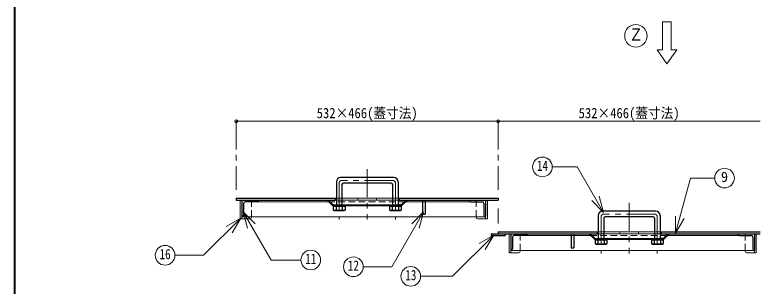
# Model space of a CAD drawing. Units: millimetres at full size, sheet at 1:10; details may follow other scales. Extents: x -2096 to 1954, y -1403 to 1407.
# Drawn here: x -2096 to -775, y 3 to 486 of the extents above; entities that cross this region are included whole.
import ezdxf
from ezdxf.enums import TextEntityAlignment as Align

# ---------------------------------------------------------------- set-up
doc = ezdxf.new("R2010")
doc.units = ezdxf.units.MM
doc.header["$LTSCALE"] = 10
doc.header["$PDMODE"] = 32
doc.header["$PDSIZE"] = 5
doc.linetypes.add('CHAIN1', pattern=[8, 5, -1, 1, -1])
doc.linetypes.add('DASHED1', pattern=[1.8, 1.2, -0.6])
doc.layers.add('0-0_ﾚｲﾔ1', color=4, linetype='Continuous', lineweight=9)
doc.styles.add('ＭＳ ゴシック', font='')
doc.styles.get('ＭＳ ゴシック').set_extended_font_data('MS Gothic')

msp = doc.modelspace()

# ---------------------------------------------------------------- linework, layer by layer
at = {"layer": '0-0_ﾚｲﾔ1', "color": 1, "lineweight": 40}
msp.add_line((-2096.01, -1403.12), (-2096.01, 1406.88), dxfattribs=at)
at = {"layer": '0-0_ﾚｲﾔ1', "color": 7, "lineweight": 18}
for p, q in [((-943.51, 473.88), (-928.51, 473.88)), ((-943.51, 473.88), (-943.51, 423.88)), ((-936.01, 398.88), (-953.51, 423.88)), ((-953.51, 423.88), (-943.51, 423.88)), ((-936.01, 398.88), (-918.51, 423.88)), ((-1095.3, 215.6), (-1139.9, 215.6)), ((-1048.41, 134.39), (-1095.3, 215.6)), ((-920.31, 97.84), (-894.09, 195.68)), ((-894.09, 195.68), (-850.91, 195.68)), ((-1524.01, 159.88), (-1526.01, 159.88)), ((-1485.6, 159.88), (-1514.01, 159.88)), ((-1485.6, 159.88), (-1485.6, 156.68)), ((-1452.43, 159.88), (-1452.43, 156.68)), ((-1424.01, 159.88), (-1452.43, 159.88)), ((-1412.01, 159.88), (-1414.01, 159.88)), ((-1048.41, 134.39), (-1056.18, 163.36)), ((-1695.21, 155.88), (-1692.01, 155.88)), ((-1695.21, 155.88), (-1695.21, 122.88)), ((-1526.01, 156.68), (-1524.01, 156.68)), ((-1525.01, 148.18), (-1524.01, 148.18)), ((-1525.01, 146.68), (-1524.01, 146.68)), ((-1514.01, 156.68), (-1485.6, 156.68)), ((-1514.01, 148.18), (-1513.01, 148.18)), ((-1514.01, 146.68), (-1513.01, 146.68)), ((-1452.43, 156.68), (-1424.01, 156.68)), ((-1425.01, 148.18), (-1424.01, 148.18)), ((-1425.01, 146.68), (-1424.01, 146.68)), ((-1414.01, 156.68), (-1412.01, 156.68)), ((-1414.01, 148.18), (-1413.01, 148.18)), ((-1414.01, 146.68), (-1413.01, 146.68)), ((-1255.31, 155.88), (-1258.51, 155.88)), ((-1255.31, 155.88), (-1255.31, 122.88)), ((-1048.41, 134.39), (-1069.63, 155.6)), ((-1689.59, 135.36), (-1668.37, 114.14)), ((-1689.59, 135.36), (-1681.82, 106.38)), ((-1368.76, 135.38), (-1389.97, 114.17)), ((-1368.76, 135.38), (-1376.52, 106.4)), ((-1694.2, 124.44), (-1760.37, 58.27)), ((-1694.2, 124.44), (-1720.18, 109.44)), ((-1694.2, 124.44), (-1709.2, 98.46)), ((-1695.21, 122.88), (-1692.01, 122.88)), ((-1692.01, 126.68), (-1692.01, 122.88)), ((-1258.51, 126.68), (-1258.51, 122.88)), ((-1255.31, 122.88), (-1258.51, 122.88)), ((-920.31, 97.84), (-920.31, 127.84)), ((-920.31, 97.84), (-905.31, 123.82)), ((-1244.05, 94.36), (-1317.6, 20.81)), ((-1244.05, 94.36), (-1270.03, 79.36)), ((-1244.05, 94.36), (-1259.05, 68.38)), ((-1216.71, 95.88), (-1213.51, 95.88)), ((-1216.71, 95.88), (-1216.71, 62.88)), ((-1060.01, 99.88), (-1058.01, 99.88)), ((-1058.01, 96.68), (-1060.01, 96.68)), ((-1048.01, 99.88), (-1019.6, 99.88)), ((-1019.6, 96.68), (-1048.01, 96.68)), ((-1019.6, 99.88), (-1019.6, 96.68)), ((-986.43, 99.88), (-986.43, 96.68)), ((-986.43, 99.88), (-958.01, 99.88)), ((-958.01, 96.68), (-986.43, 96.68)), ((-948.01, 99.88), (-946.01, 99.88)), ((-946.01, 96.68), (-948.01, 96.68)), ((-776.81, 95.88), (-780.01, 95.88)), ((-776.81, 95.88), (-776.81, 62.88)), ((-1059.01, 88.18), (-1058.01, 88.18)), ((-1059.01, 86.68), (-1058.01, 86.68)), ((-1048.01, 88.18), (-1047.01, 88.18)), ((-1048.01, 86.68), (-1047.01, 86.68)), ((-958.01, 88.18), (-959.01, 88.18)), ((-958.01, 86.68), (-959.01, 86.68)), ((-947.01, 88.18), (-948.01, 88.18)), ((-947.01, 86.68), (-948.01, 86.68)), ((-1213.51, 66.68), (-1213.51, 62.88)), ((-780.01, 66.68), (-780.01, 62.88)), ((-1760.37, 58.27), (-1811.19, 58.27)), ((-1216.71, 62.88), (-1213.51, 62.88)), ((-776.81, 62.88), (-780.01, 62.88)), ((-1317.6, 20.81), (-1374.05, 20.81))]:
    msp.add_line(p, q, dxfattribs=at)
at = {"layer": '0-0_ﾚｲﾔ1'}
for p, q in [((-1702.01, 296.88), (-1236.01, 296.88)), ((-1236.01, 296.88), (-770.01, 296.88)), ((-1485.6, 159.88), (-1452.43, 159.88)), ((-1537.51, 153.68), (-1665.01, 153.68)), ((-1485.6, 156.68), (-1452.43, 156.68)), ((-1370.51, 153.68), (-1400.51, 153.68)), ((-1285.51, 153.68), (-1366.01, 153.68)), ((-1692.01, 126.68), (-1258.51, 126.68)), ((-1678.21, 122.88), (-1692.01, 122.88)), ((-1675.21, 125.88), (-1675.21, 126.68)), ((-1275.31, 125.88), (-1275.31, 126.68)), ((-1272.31, 122.88), (-1258.51, 122.88)), ((-1186.51, 93.68), (-1106.01, 93.68)), ((-1101.51, 93.68), (-1071.51, 93.68)), ((-1019.6, 99.88), (-986.43, 99.88)), ((-1019.6, 96.68), (-986.43, 96.68)), ((-934.51, 93.68), (-807.01, 93.68)), ((-1213.51, 66.68), (-780.01, 66.68)), ((-1196.71, 65.88), (-1196.71, 66.68)), ((-796.81, 65.88), (-796.81, 66.68)), ((-1199.71, 62.88), (-1213.51, 62.88)), ((-793.81, 62.88), (-780.01, 62.88))]:
    msp.add_line(p, q, dxfattribs=at)
at = {"layer": '0-0_ﾚｲﾔ1', "linetype": 'CHAIN1'}
for p, q in [((-1702.01, 296.88), (-1702.01, 174.88)), ((-1236.01, 296.88), (-1236.01, 174.88)), ((-1469.01, 211.68), (-1469.01, 121.68)), ((-1519.01, 186.68), (-1519.01, 121.68)), ((-1424.01, 191.68), (-1514.01, 191.68)), ((-1419.01, 186.68), (-1419.01, 121.68)), ((-1003.01, 151.68), (-1003.01, 61.68)), ((-1236.01, 141.68), (-1236.01, 114.88)), ((-1053.01, 126.68), (-1053.01, 61.68)), ((-958.01, 131.68), (-1048.01, 131.68)), ((-953.01, 126.68), (-953.01, 61.68))]:
    msp.add_line(p, q, dxfattribs=at)
at = {"layer": '0-0_ﾚｲﾔ1', "color": 5, "lineweight": 25}
for p, q in [((-1524.01, 189.18), (-1524.01, 146.18)), ((-1421.51, 196.68), (-1516.51, 196.68)), ((-1426.51, 186.68), (-1511.51, 186.68)), ((-1414.01, 189.18), (-1414.01, 146.18)), ((-1514.01, 184.18), (-1514.01, 146.18)), ((-1424.01, 184.18), (-1424.01, 146.18)), ((-1702.01, 159.88), (-1702.01, 156.68)), ((-1412.01, 159.88), (-1236.01, 159.88)), ((-1236.01, 159.88), (-1236.01, 156.68)), ((-1702.01, 156.68), (-1526.01, 156.68)), ((-1692.01, 156.68), (-1692.01, 126.68)), ((-1689.01, 150.68), (-1689.01, 129.68)), ((-1665.01, 153.68), (-1686.01, 153.68)), ((-1531.39, 147.56), (-1540.51, 156.68)), ((-1530.77, 149.06), (-1538.39, 156.68)), ((-1529.51, 145.68), (-1528.01, 146.18)), ((-1529.51, 145.68), (-1508.51, 145.68)), ((-1529.51, 145.68), (-1529.51, 138.68)), ((-1529.27, 146.68), (-1525.01, 146.68)), ((-1528.01, 146.18), (-1510.01, 146.18)), ((-1524.51, 145.68), (-1524.51, 138.68)), ((-1513.51, 145.68), (-1513.51, 138.68)), ((-1513.01, 148.18), (-1425.01, 148.18)), ((-1429.51, 145.68), (-1428.01, 146.18)), ((-1429.51, 145.68), (-1408.51, 145.68)), ((-1428.01, 146.18), (-1410.01, 146.18)), ((-1425.01, 148.18), (-1425.01, 146.68)), ((-1424.51, 145.68), (-1424.51, 138.68)), ((-1419.01, 146.18), (-1413.51, 145.68)), ((-1413.51, 145.68), (-1410.01, 146.18)), ((-1407.25, 149.06), (-1399.63, 156.68)), ((-1406.63, 147.56), (-1397.51, 156.68)), ((-1370.51, 156.68), (-1370.51, 131.68)), ((-1366.01, 156.68), (-1366.01, 131.68)), ((-1285.51, 153.68), (-1264.51, 153.68)), ((-1261.51, 150.68), (-1261.51, 129.68)), ((-1258.51, 156.68), (-1258.51, 126.68)), ((-1529.51, 138.68), (-1508.51, 138.68)), ((-1529.51, 138.68), (-1528.01, 138.18)), ((-1528.01, 138.18), (-1524.51, 138.68)), ((-1528.01, 138.18), (-1510.01, 138.18)), ((-1524.51, 138.68), (-1519.01, 138.18)), ((-1519.01, 138.18), (-1513.51, 138.68)), ((-1513.51, 138.68), (-1510.01, 138.18)), ((-1429.51, 138.68), (-1408.51, 138.68)), ((-1428.01, 138.18), (-1410.01, 138.18)), ((-1408.51, 138.68), (-1410.01, 138.18)), ((-955.51, 136.68), (-1050.51, 136.68)), ((-1370.51, 131.68), (-1366.01, 131.68)), ((-1058.01, 129.18), (-1058.01, 86.18)), ((-1048.01, 124.18), (-1048.01, 86.18)), ((-960.51, 126.68), (-1045.51, 126.68)), ((-958.01, 124.18), (-958.01, 86.18)), ((-948.01, 129.18), (-948.01, 86.18)), ((-1248.51, 96.68), (-1248.51, 93.48)), ((-1248.51, 96.68), (-1060.01, 96.68)), ((-1248.51, 93.48), (-1223.51, 93.48)), ((-1236.01, 99.88), (-1236.01, 96.68)), ((-1236.01, 99.88), (-1060.01, 99.88)), ((-1223.51, 96.68), (-1223.51, 93.48)), ((-1213.51, 96.68), (-1213.51, 66.68)), ((-1186.51, 93.68), (-1207.51, 93.68)), ((-1101.51, 96.68), (-1101.51, 71.68)), ((-1065.39, 87.56), (-1074.51, 96.68)), ((-1064.77, 89.06), (-1072.39, 96.68)), ((-1060.01, 99.88), (-1060.01, 96.68)), ((-946.01, 99.88), (-770.01, 99.88)), ((-941.25, 89.06), (-933.63, 96.68)), ((-940.63, 87.56), (-931.51, 96.68)), ((-807.01, 93.68), (-786.01, 93.68)), ((-780.01, 96.68), (-780.01, 66.68)), ((-1210.51, 90.68), (-1210.51, 69.68)), ((-1063.51, 85.68), (-1062.01, 86.18)), ((-1063.51, 85.68), (-1042.51, 85.68)), ((-1063.51, 85.68), (-1063.51, 78.68)), ((-1063.27, 86.68), (-1059.01, 86.68)), ((-1062.01, 86.18), (-1044.01, 86.18)), ((-1058.51, 85.68), (-1058.51, 78.68)), ((-1047.51, 85.68), (-1047.51, 78.68)), ((-1047.01, 88.18), (-1047.01, 86.68)), ((-1047.01, 86.68), (-959.01, 86.68)), ((-963.51, 85.68), (-962.01, 86.18)), ((-963.51, 85.68), (-942.51, 85.68)), ((-962.01, 86.18), (-944.01, 86.18)), ((-958.51, 85.68), (-958.51, 78.68)), ((-953.01, 86.18), (-947.51, 85.68)), ((-947.51, 85.68), (-944.01, 86.18)), ((-783.01, 90.68), (-783.01, 69.68)), ((-1063.51, 78.68), (-1042.51, 78.68)), ((-1063.51, 78.68), (-1062.01, 78.18)), ((-1062.01, 78.18), (-1058.51, 78.68)), ((-1062.01, 78.18), (-1044.01, 78.18)), ((-1058.51, 78.68), (-1053.01, 78.18)), ((-1053.01, 78.18), (-1047.51, 78.68)), ((-1047.51, 78.68), (-1044.01, 78.18)), ((-963.51, 78.68), (-942.51, 78.68)), ((-962.01, 78.18), (-944.01, 78.18)), ((-942.51, 78.68), (-944.01, 78.18))]:
    msp.add_line(p, q, dxfattribs=at)
at = {"layer": '0-0_ﾚｲﾔ1', "linetype": 'DASHED1'}
for p, q in [((-1524.01, 159.88), (-1514.01, 159.88)), ((-1424.01, 159.88), (-1414.01, 159.88)), ((-1675.21, 155.88), (-1692.01, 155.88)), ((-1675.21, 126.68), (-1675.21, 155.88)), ((-1400.51, 153.68), (-1537.51, 153.68)), ((-1524.01, 156.68), (-1514.01, 156.68)), ((-1524.01, 148.18), (-1514.01, 148.18)), ((-1524.01, 146.68), (-1514.01, 146.68)), ((-1424.01, 156.68), (-1414.01, 156.68)), ((-1424.01, 148.18), (-1414.01, 148.18)), ((-1424.01, 146.68), (-1414.01, 146.68)), ((-1370.51, 153.68), (-1366.01, 153.68)), ((-1275.31, 155.88), (-1258.51, 155.88)), ((-1275.31, 126.68), (-1275.31, 155.88)), ((-1196.71, 95.88), (-1213.51, 95.88)), ((-1196.71, 66.68), (-1196.71, 95.88)), ((-1101.51, 93.68), (-1106.01, 93.68)), ((-934.51, 93.68), (-1071.51, 93.68)), ((-1058.01, 99.88), (-1048.01, 99.88)), ((-1058.01, 96.68), (-1048.01, 96.68)), ((-958.01, 99.88), (-948.01, 99.88)), ((-958.01, 96.68), (-948.01, 96.68)), ((-796.81, 95.88), (-780.01, 95.88)), ((-796.81, 66.68), (-796.81, 95.88)), ((-1058.01, 88.18), (-1048.01, 88.18)), ((-1058.01, 86.68), (-1048.01, 86.68)), ((-958.01, 88.18), (-948.01, 88.18)), ((-958.01, 86.68), (-948.01, 86.68))]:
    msp.add_line(p, q, dxfattribs=at)
at = {"layer": '0-0_ﾚｲﾔ1', "color": 7, "lineweight": 18}
for points in [[(-928.51, 473.88), (-928.51, 423.88), (-918.51, 423.88)], [(-1689.59, 135.36), (-1640.21, 49.84), (-1587.04, 49.84)], [(-1368.76, 135.38), (-1425.09, 37.81), (-1476.23, 37.81)]]:
    msp.add_lwpolyline(points, dxfattribs=at)
at = {"layer": '0-0_ﾚｲﾔ1', "color": 5, "lineweight": 25}
for points in [[(-1702.01, 159.88), (-1526.01, 159.88), (-1526.01, 156.68)], [(-1412.01, 159.88), (-1412.01, 156.68), (-1236.01, 156.68)], [(-1528.65, 148.18), (-1525.01, 148.18), (-1525.01, 146.68)], [(-1528.01, 146.18), (-1524.51, 145.68), (-1519.01, 146.18)], [(-1519.01, 146.18), (-1513.51, 145.68), (-1510.01, 146.18)], [(-1513.01, 148.18), (-1513.01, 146.68), (-1425.01, 146.68)], [(-1510.01, 146.18), (-1508.51, 145.68), (-1508.51, 138.68), (-1510.01, 138.18)], [(-1429.51, 145.68), (-1429.51, 138.68), (-1428.01, 138.18), (-1424.51, 138.68)], [(-1428.01, 146.18), (-1424.51, 145.68), (-1419.01, 146.18)], [(-1413.51, 145.68), (-1413.51, 138.68), (-1410.01, 138.18)], [(-1409.38, 148.18), (-1413.01, 148.18), (-1413.01, 146.68), (-1408.75, 146.68)], [(-1410.01, 146.18), (-1408.51, 145.68), (-1408.51, 138.68)], [(-1424.51, 138.68), (-1419.01, 138.18), (-1413.51, 138.68)], [(-1106.01, 96.68), (-1106.01, 71.68), (-1101.51, 71.68)], [(-946.01, 99.88), (-946.01, 96.68), (-770.01, 96.68)], [(-1062.65, 88.18), (-1059.01, 88.18), (-1059.01, 86.68)], [(-1062.01, 86.18), (-1058.51, 85.68), (-1053.01, 86.18)], [(-1053.01, 86.18), (-1047.51, 85.68), (-1044.01, 86.18)], [(-1047.01, 88.18), (-959.01, 88.18), (-959.01, 86.68)], [(-1044.01, 86.18), (-1042.51, 85.68), (-1042.51, 78.68), (-1044.01, 78.18)], [(-963.51, 85.68), (-963.51, 78.68), (-962.01, 78.18), (-958.51, 78.68)], [(-962.01, 86.18), (-958.51, 85.68), (-953.01, 86.18)], [(-947.51, 85.68), (-947.51, 78.68), (-944.01, 78.18)], [(-943.38, 88.18), (-947.01, 88.18), (-947.01, 86.68), (-942.75, 86.68)], [(-944.01, 86.18), (-942.51, 85.68), (-942.51, 78.68)], [(-958.51, 78.68), (-953.01, 78.18), (-947.51, 78.68)]]:
    msp.add_lwpolyline(points, dxfattribs=at)
at = {"layer": '0-0_ﾚｲﾔ1', "color": 7, "lineweight": 18}
for centre, radius in [((-991.01, 448.88), 20), ((-1157.4, 215.6), 17.5), ((-833.41, 195.68), 17.5), ((-1828.69, 58.27), 17.5), ((-1569.54, 49.84), 17.5), ((-1493.73, 37.81), 17.5), ((-1391.55, 20.81), 17.5)]:
    msp.add_circle(centre, radius, dxfattribs=at)
at = {"layer": '0-0_ﾚｲﾔ1', "color": 5, "lineweight": 25}
for centre, radius, start, end in [((-1516.51, 189.18), 7.5, 90, 180), ((-1511.51, 184.18), 2.5, 90, 180), ((-1426.51, 184.18), 2.5, 0, 90), ((-1421.51, 189.18), 7.5, 0, 90), ((-1686.01, 150.68), 3, 90, 180), ((-1665.01, 156.68), 3, 270, 0), ((-1529.27, 149.68), 3, 225, 270), ((-1528.65, 151.18), 3, 225, 270), ((-1409.38, 151.18), 3, 270, 315), ((-1408.75, 149.68), 3, 270, 315), ((-1285.51, 156.68), 3, 180, 270), ((-1264.51, 150.68), 3, 0, 90), ((-1050.51, 129.18), 7.5, 90, 180), ((-955.51, 129.18), 7.5, 0, 90), ((-1692.01, 129.68), 3, 270, 0), ((-1258.51, 129.68), 3, 180, 270), ((-1045.51, 124.18), 2.5, 90, 180), ((-960.51, 124.18), 2.5, 0, 90), ((-1207.51, 90.68), 3, 90, 180), ((-1186.51, 96.68), 3, 270, 0), ((-807.01, 96.68), 3, 180, 270), ((-786.01, 90.68), 3, 0, 90), ((-1063.27, 89.68), 3, 225, 270), ((-1062.65, 91.18), 3, 225, 270), ((-943.38, 91.18), 3, 270, 315), ((-942.75, 89.68), 3, 270, 315), ((-1213.51, 69.68), 3, 270, 0), ((-780.01, 69.68), 3, 180, 270)]:
    msp.add_arc(centre, radius, start, end, dxfattribs=at)
at = {"layer": '0-0_ﾚｲﾔ1', "linetype": 'CHAIN1'}
for centre, start, end in [((-1514.01, 186.68), 90, 180), ((-1424.01, 186.68), 0, 90), ((-1048.01, 126.68), 90, 180), ((-958.01, 126.68), 0, 90)]:
    msp.add_arc(centre, 5, start, end, dxfattribs=at)
at = {"layer": '0-0_ﾚｲﾔ1'}
for centre, start, end in [((-1678.21, 125.88), 270, 0), ((-1272.31, 125.88), 180, 270), ((-1199.71, 65.88), 270, 0), ((-793.81, 65.88), 180, 270)]:
    msp.add_arc(centre, 3, start, end, dxfattribs=at)
at = {"layer": '0-0_ﾚｲﾔ1', "color": 1}
for p in [(-1702.01, 296.88), (-1236.01, 296.88)]:
    msp.add_point(p, dxfattribs=at)

# ---------------------------------------------------------------- texts
at = {"layer": '0-0_ﾚｲﾔ1', "color": 7, "style": 'ＭＳ ゴシック'}
for s, height, width, p in [('Ｚ', 21.99, 0.85, (-1003.51, 433.88)), ('532×466(蓋寸法)', 18.33, 0.9, (-1559.01, 296.88)), ('532×466(蓋寸法)', 18.33, 0.9, (-1093.01, 296.88)), ('14', 18.33, 0.8, (-1167.4, 203.1)), ('16', 18.33, 0.8, (-1838.69, 45.77)), ('11', 18.33, 0.8, (-1579.54, 37.34)), ('12', 18.33, 0.8, (-1503.73, 25.31)), ('13', 18.33, 0.8, (-1401.55, 8.31))]:
    msp.add_text(s, height=height, dxfattribs=dict(at, width=width)).set_placement(p, align=Align.BOTTOM_LEFT)
msp.add_text('9', height=18.33, dxfattribs=at).set_placement((-839.66, 183.18), align=Align.BOTTOM_LEFT)

doc.saveas('drawing.dxf')
